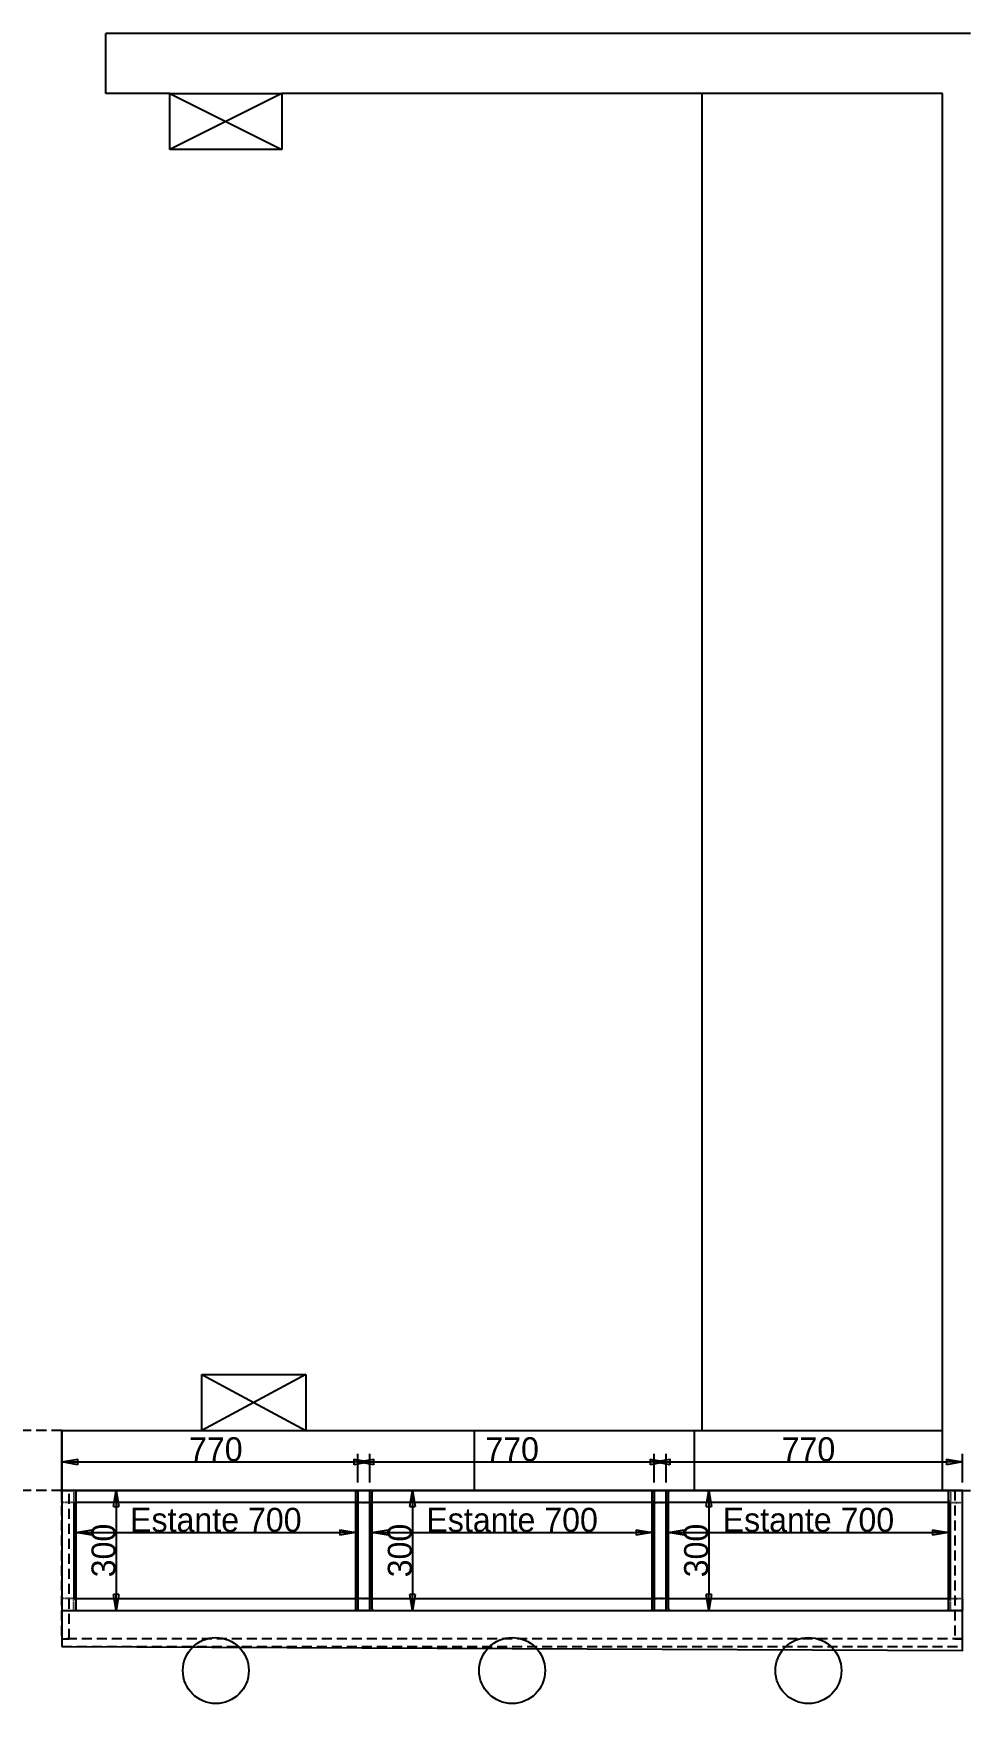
# Model space of a CAD drawing. Header units: inches. Extents: x 216615 to 231886, y -28847 to -680.
# Drawn here: x 227265 to 229596, y -21540 to -17367 of the extents above; entities that cross this region are included whole.
import ezdxf

# ---------------------------------------------------------------- set-up
doc = ezdxf.new("R2010")
doc.units = ezdxf.units.IN
doc.header["$MEASUREMENT"] = 0
for name, pattern in [('Discontinua JB', [0.75, 0.5, -0.25]), ('Puntets JB', [3, 0, -3]), ('TRAZOSX2', [38.1, 25.4, -12.7])]:
    doc.linetypes.add(name, pattern=pattern)
for name, color, linetype in [('Cotas bloques dinámicos PM espacio', 250, 'Continuous'), ('Linea Capa Color 0000 JB', 7, 'Continuous'), ('Linea Capa Color 0008 Gris JB', 8, 'Continuous'), ('Linea Capa Color 0140 Blau Vidre JB', 140, 'Continuous'), ('MOBILIARIO', 42, 'Continuous'), ('SOMBREADO', 251, 'Continuous')]:
    doc.layers.add(name, color=color, linetype=linetype)
doc.styles.add('Jordi Ava', font='')
doc.styles.get('Jordi Ava').set_extended_font_data('AvantGarde Md BT')
doc.dimstyles.new('Jordi Ava 2015', dxfattribs={"dimtxt": 60, "dimasz": 40, "dimexe": 20, "dimexo": 20, "dimgap": 0.09, "dimtad": 1, "dimdec": 0, "dimzin": 0, "dimdsep": 46, "dimtxsty": 'Jordi Ava', "dimblk": 'CLOSED', "dimcen": 1.5, "dimclrd": 7, "dimclre": 7, "dimclrt": 256, "dimadec": 0, "dimazin": 0, "dimtfac": 0.05, "dimtdec": 0, "dimtofl": 0, "dimtmove": 0, "dimatfit": 3, "dimldrblk": 'CLOSED', "dimfxl": 90, "dimtolj": 1, "dimtzin": 0, "dimlwd": -1, "dimlwe": -1, "dimarcsym": 0})
doc.dimstyles.new('Jordi Ava Vidre 140 2015', dxfattribs={"dimtxt": 60, "dimasz": 40, "dimexe": 20, "dimexo": 20, "dimgap": 0.09, "dimtad": 1, "dimdec": 0, "dimzin": 0, "dimdsep": 46, "dimtxsty": 'Jordi Ava', "dimblk": 'CLOSED', "dimcen": 1.5, "dimclrd": 7, "dimclre": 7, "dimclrt": 256, "dimadec": 0, "dimazin": 0, "dimtfac": 0.05, "dimtdec": 0, "dimtofl": 0, "dimtmove": 0, "dimatfit": 3, "dimldrblk": 'CLOSED', "dimfxl": 90, "dimtolj": 1, "dimtzin": 0, "dimlwd": -1, "dimlwe": -1, "dimarcsym": 0})

# ---------------------------------------------------------------- blocks, each defined once
blk = doc.blocks.new('_Closed')
at = {"color": 0, "linetype": 'ByBlock', "lineweight": -2}
for p, q in [((-1, 0.17), (0, 0)), ((-1, 0.17), (-1, -0.17)), ((0, 0), (-1, -0.17)), ((0, 0), (-1, 0))]:
    blk.add_line(p, q, dxfattribs=at)
blk = doc.blocks.new('*D226')
at = {"layer": 'Cotas bloques dinámicos PM espacio', "color": 7, "ltscale": 10, "transparency": 16777216}
for p, q in [((35, -25), (35, -125)), ((735, -25), (735, -125)), ((75, -105), (695, -105))]:
    blk.add_line(p, q, dxfattribs=at)
at = {"layer": 'Defpoints', "color": 0, "lineweight": 13, "ltscale": 10, "transparency": 16777216}
for p in [(35, -5), (735, -5), (735, -105)]:
    blk.add_point(p, dxfattribs=at)
at = {"layer": 'Cotas bloques dinámicos PM espacio', "color": 7, "ltscale": 10, "transparency": 16777216, "xscale": 40, "yscale": 40, "zscale": 40, "rotation": 180}
blk.add_blockref('_Closed', (35, -105), dxfattribs=at)
at = {"layer": 'Cotas bloques dinámicos PM espacio', "color": 7, "ltscale": 10, "transparency": 16777216, "xscale": 40, "yscale": 40, "zscale": 40}
blk.add_blockref('_Closed', (735, -105), dxfattribs=at)
at = {"layer": 'Cotas bloques dinámicos PM espacio', "ltscale": 10, "transparency": 16777216, "insert": (385, -73.8), "char_height": 60, "attachment_point": 5, "style": 'Jordi Ava'}
blk.add_mtext('\\A1;{\\C140;Estante 700}', dxfattribs=at)
blk = doc.blocks.new('*D220')
at = {"layer": 'Cotas bloques dinámicos PM espacio', "color": 7, "ltscale": 10, "transparency": 16777216}
for p, q in [((365027.1, 13270.4), (365027.1, 13341.6)), ((365067.1, 13321.6), (365757.1, 13321.6)), ((365797.1, 13270.4), (365797.1, 13341.6))]:
    blk.add_line(p, q, dxfattribs=at)
at = {"layer": 'Defpoints', "color": 0, "lineweight": 13, "ltscale": 10, "transparency": 16777216}
for p in [(365797.1, 13321.6), (365027.1, 13250.4), (365797.1, 13250.4)]:
    blk.add_point(p, dxfattribs=at)
at = {"layer": 'Cotas bloques dinámicos PM espacio', "color": 7, "ltscale": 10, "transparency": 16777216, "xscale": 40, "yscale": 40, "zscale": 40, "rotation": 180}
blk.add_blockref('_Closed', (365027.1, 13321.6), dxfattribs=at)
at = {"layer": 'Cotas bloques dinámicos PM espacio', "color": 7, "ltscale": 10, "transparency": 16777216, "xscale": 40, "yscale": 40, "zscale": 40}
blk.add_blockref('_Closed', (365797.1, 13321.6), dxfattribs=at)
at = {"layer": 'Cotas bloques dinámicos PM espacio', "ltscale": 10, "transparency": 16777216, "insert": (365412.1, 13352.9), "char_height": 60, "attachment_point": 5, "style": 'Jordi Ava'}
blk.add_mtext('\\A1;770', dxfattribs=at)
blk = doc.blocks.new('*D221')
at = {"layer": 'Cotas bloques dinámicos PM espacio', "color": 7, "ltscale": 10, "transparency": 16777216}
for p, q in [((365087.1, 13250.4), (365183.3, 13250.4)), ((365163.3, 13210.4), (365163.3, 12990.4)), ((365087.1, 12950.4), (365183.3, 12950.4))]:
    blk.add_line(p, q, dxfattribs=at)
at = {"layer": 'Defpoints', "color": 0, "lineweight": 13, "ltscale": 10, "transparency": 16777216}
for p in [(365067.1, 13250.4), (365067.1, 12950.4), (365163.3, 12950.4)]:
    blk.add_point(p, dxfattribs=at)
at = {"layer": 'Cotas bloques dinámicos PM espacio', "color": 7, "ltscale": 10, "transparency": 16777216, "xscale": 40, "yscale": 40, "zscale": 40}
for p, rotation in [((365163.3, 13250.4), 90), ((365163.3, 12950.4), 270)]:
    blk.add_blockref('_Closed', p, dxfattribs=dict(at, rotation=rotation))
at = {"layer": 'Cotas bloques dinámicos PM espacio', "ltscale": 10, "transparency": 16777216, "insert": (365132, 13100.4), "char_height": 60, "attachment_point": 5, "rotation": 90, "style": 'Jordi Ava'}
blk.add_mtext('\\A1;{\\C140;300}', dxfattribs=at)
blk = doc.blocks.new('Planta Kubo Simple Est. Crist. 700')
at = {"layer": 'Linea Capa Color 0000 JB', "linetype": 'Puntets JB', "ltscale": 0.07}
for points in [[(0, 0), (30, 0), (30, -30), (0, -30)], [(770, 0), (740, 0), (740, -30), (770, -30)], [(0, -300), (30, -300), (30, -270), (0, -270)], [(770, -300), (740, -300), (740, -270), (770, -270)]]:
    blk.add_lwpolyline(points, close=True, dxfattribs=at)
at = {"layer": 'Linea Capa Color 0000 JB', "ltscale": 10}
for points in [[(0, -300), (770, -300), (770, 0), (0, 0)], [(740, -30), (30, -30), (30, -270), (740, -270)]]:
    blk.add_lwpolyline(points, close=True, dxfattribs=at)
blk.add_circle((385, -450), 82.4, dxfattribs=at)
at = {"layer": 'Linea Capa Color 0140 Blau Vidre JB', "ltscale": 10}
blk.add_lwpolyline([(40, -300), (730, -300, 0.414214), (735, -295), (735, -5, 0.414214), (730, 0), (40, 0, 0.414214), (35, -5), (35, -295, 0.414214)], format="xyb", close=True, dxfattribs=at)
at = {"layer": 'Cotas bloques dinámicos PM espacio', "ltscale": 10}
dim = blk.add_linear_dim(base=(770, 71.2), p1=(0, 0), p2=(770, 0), dimstyle='Jordi Ava 2015', dxfattribs=at)
dim.commit()
dim.dimension.update_dxf_attribs({"geometry": '*D220', "text_midpoint": (385, 102.5), "insert": (-365027.1, -13250.4)})
dim = blk.add_linear_dim(base=(735, -105), p1=(35, -5), p2=(735, -5), text='{\\C140;Estante <>}', dimstyle='Jordi Ava 2015', dxfattribs=at)
dim.commit()
dim.dimension.update_dxf_attribs({"geometry": '*D226', "text_midpoint": (385, -73.8)})
dim = blk.add_linear_dim(base=(136.2, -300), p1=(40, 0), p2=(40, -300), angle=90, text='{\\C140;<>}', dimstyle='Jordi Ava Vidre 140 2015', dxfattribs=at)
dim.commit()
dim.dimension.update_dxf_attribs({"geometry": '*D221', "text_midpoint": (104.9, -150), "insert": (-365027.1, -13250.4)})

msp = doc.modelspace()

# ---------------------------------------------------------------- linework, layer by layer
for p, q in [((229605.7, -17367.3), (227445.7, -17367.3)), ((227445.7, -17517.3), (227445.7, -17367.3)), ((227605.7, -17517.3), (227445.7, -17517.3)), ((227605.7, -17657.3), (227605.7, -17517.3)), ((227605.7, -17517.3), (227885.7, -17517.3)), ((227885.7, -17517.3), (227605.7, -17657.3)), ((227605.7, -17517.3), (227885.7, -17657.3)), ((229515.7, -17517.3), (227885.7, -17517.3)), ((229535.7, -17517.3), (227885.7, -17517.3)), ((227885.7, -17517.3), (227885.7, -17657.3)), ((229535.7, -20857.3), (229535.7, -17517.3)), ((227885.7, -17657.3), (227605.7, -17657.3)), ((227685.7, -20857.3), (227685.7, -20717.3)), ((227685.7, -20717.3), (227945.7, -20717.3)), ((227685.7, -20717.3), (227945.7, -20857.3)), ((227945.7, -20717.3), (227685.7, -20857.3)), ((227945.7, -20717.3), (227945.7, -20857.3)), ((227335.7, -20857.3), (227335.7, -21007.3)), ((227335.7, -20857.3), (227685.7, -20857.3)), ((227335.7, -21007.3), (227335.7, -20857.3)), ((227685.7, -20857.3), (227945.7, -20857.3)), ((227945.7, -20857.3), (228365.7, -20857.3)), ((228365.7, -20857.3), (228365.7, -21007.3)), ((228365.7, -20857.3), (228915.7, -20857.3)), ((228915.7, -20857.3), (228915.7, -21007.3)), ((228915.7, -20857.3), (229535.7, -20857.3)), ((229535.7, -21007.3), (229535.7, -20857.3)), ((227335.7, -21007.3), (228365.7, -21007.3)), ((228365.7, -21007.3), (228915.7, -21007.3)), ((228915.7, -21007.3), (229535.7, -21007.3)), ((229535.7, -21007.3), (229605.7, -21007.3))]:
    msp.add_line(p, q)
at = {"layer": 'Linea Capa Color 0000 JB', "ltscale": 10}
msp.add_lwpolyline([(227335.7, -21397.3), (229585.7, -21407.3), (229585.7, -21007.3), (227335.7, -21007.3)], close=True, dxfattribs=at)
at = {"layer": 'Linea Capa Color 0008 Gris JB', "linetype": 'Discontinua JB', "ltscale": 50}
for points in [[(227354.6, -21378.3), (227354.6, -21007.3), (227335.6, -21007.3), (227335.6, -21378.3)], [(229585.7, -21378.3), (229585.7, -21007.3), (229566.7, -21007.3), (229566.7, -21378.3)], [(227335.7, -21397.3), (229585.7, -21397.3), (229585.7, -21378.3), (227335.7, -21378.3)]]:
    msp.add_lwpolyline(points, close=True, dxfattribs=at)
at = {"layer": 'MOBILIARIO'}
msp.add_line((228935.7, -20857.3), (228935.7, -17517.3), dxfattribs=at)
at = {"layer": 'SOMBREADO', "linetype": 'TRAZOSX2'}
for p, q in [((227335.7, -20857.3), (226195.7, -20857.3)), ((227335.7, -21007.3), (226195.7, -21007.3))]:
    msp.add_line(p, q, dxfattribs=at)

# ---------------------------------------------------------------- block references
at = {"lineweight": 13}
for p in [(227335.7, -21007.3), (228075.7, -21007.3), (228815.7, -21007.3)]:
    msp.add_blockref('Planta Kubo Simple Est. Crist. 700', p, dxfattribs=at)

doc.saveas('drawing.dxf')
